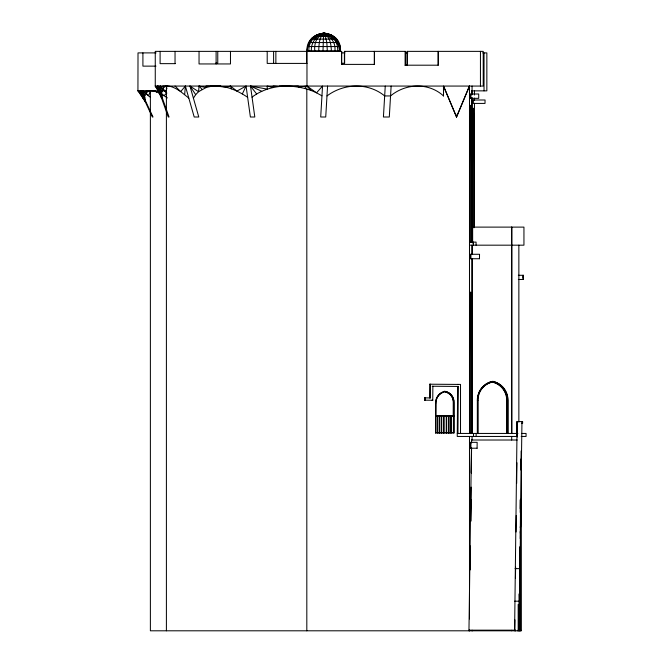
<?xml version="1.0" encoding="UTF-8"?>
<svg xmlns="http://www.w3.org/2000/svg" width="664" height="664" viewBox="0 0 664 664"><rect width="100%" height="100%" fill="white"/><g stroke="black" fill="none" stroke-linecap="round" stroke-linejoin="round"><path stroke-width="1" d="M519.779 559.379L520.028 547.02M520.036 527.083L520.617 527.083L520.601 500.108M323.003 50.871L323.542 34.213C332.448 34.163 340.234 41.956 340.184 50.871L306.901 50.871C306.204 28.71 340.483 27.498 340.541 49.85L339.843 49.85L339.619 48.123M518.186 630.8L518.186 604.447L519.439 604.472L520.053 547.717M520.244 512.45L520.31 500M432.862 386.24L432.754 400.243L424.57 400.184L424.587 397.869L430.305 397.943L430.413 384.207L429.766 384.207L429.658 397.91L430.305 397.943M457.288 433.443L457.645 386.44L458.301 386.44L457.936 433.443M520.244 538.595L520.576 499.303L520.617 630.8M520.128 547.119L519.995 561.885A104.97 0.871 -90 0 0 519.779 630.8L520.02 550.016M470.178 569.803L470.444 546.024M470.718 521.207L471.108 487.094M471.266 472.619L471.548 447.802L471.399 473.59M470.311 569.712L470.444 557.312M470.859 521.132L471.1 499.428M518.866 630.8L519.289 593.458M519.58 567.596L519.812 547.02M520.244 508.649L520.352 499.436M521.962 421.582L519.929 570.542M453.296 416.162L453.313 401.529A10.383 10.234 -90 0 0 445.76 392.034M435.833 432.538L453.412 432.538L453.429 401.529A10.383 10.234 90 0 0 445.884 392.034L443.427 392.092A11.197 11.039 -90 0 0 435.891 401.571M514.783 630.8L514.932 619.836M515.455 578.493L515.604 567.131M516.053 531.989L516.26 515.455M516.667 483.425L516.932 462.75M521.381 450.922L521.24 470.328L520.916 460.957M468.958 630.8L471.448 448.308M471.531 442.091L471.556 440.016L517.214 440.016M514.6 630.169L517.131 421.582L522.626 421.598L522.626 423.25L521.381 423.25M519.206 594.23L519.439 604.472L519.904 568.625L515.065 568.625M521.165 466.086L521.381 459.123L520.808 459.123M162.223 97.741C161.012 93.334 161.634 85.855 167.71 86.071A49.792 15.164 52.4 0 1 180.683 91.624L188.817 98.114M318.712 50.871C319.002 45.442 318.936 39.35 322.289 34.785L323.542 34.213C328.63 34.387 333.751 36.81 336.548 41.16M520.916 464.8L520.9 461.198M327.568 86.063L325.733 117.005L320.704 117.005L322.538 86.063L316.521 92.835C305 87.125 292.002 85.623 279.295 86.063L279.295 86.519C269.509 87.714 259.898 91.109 252.038 97.151M385.253 86.063L383.418 117.005L389.303 117.005L391.137 86.063M521.381 459.123L521.082 463.696L520.999 463.264M314.753 50.871C313.001 27.324 338.25 31.025 339.478 50.871M184.667 94.595L185.38 86.063L180.683 91.624L175.039 86.063M247.631 97.309C235.703 89.208 220.498 83.041 206.056 87.573L199.042 86.063L198.561 91.698L195.664 94.67L193.407 98.164M311.391 50.871C310.42 41.209 320.214 29.706 329.991 36.03M308.86 50.871C307.996 29.589 338.748 29.357 337.685 50.871M307.324 50.871C307.1 41.093 316.944 32.079 326.68 34.785M307.258 49.85L307.83 45.542L308.511 45.542M323.766 33.764L323.899 33.2L328.099 33.764L332.008 35.433L335.37 38.08M160.074 93.699C153.152 88.785 141.225 90.146 145.632 101.16M166.996 88.021L165.676 91.922L166.838 93.167M150.504 90.86L148.603 95.79L150.155 97.135M308.245 45.542C311.433 29.664 336.192 29.54 339.296 45.542L339.976 45.542M443.577 87.05L443.502 95.94L443.469 86.063L456.533 117.005L469.39 86.063M443.967 87.001L456.533 117.005L469.489 86.063L469.489 433.443M242.352 93.931L246.062 86.063L236.915 91.101L230.474 86.063C224.025 88.519 217.261 85 210.529 86.063L206.047 86.063L206.056 87.573L198.561 91.698L189.954 86.063L198.777 117.005L194.203 117.005L185.38 86.063M310.105 41.525L311.117 40.147M310.752 41.16C319.251 27.656 336.598 36.18 334.93 50.871M325.808 34.785C319.367 32.976 312.47 37.076 309.125 42.546L337.951 42.546M166.647 92.977L164 95.807L161.642 94.545M304.635 88.42L306.967 86.063L306.967 51.369M159.551 92.993L157.99 90.86L156.488 92.155L155.26 90.86L153.318 91.209M312.636 38.08C317.367 33.183 325.385 31.606 331.245 35.433M320.214 34.877C324.995 30.859 332.332 35.142 335.029 39.798M322.555 34.785L323.542 34.213C330.39 36.014 331.037 44.969 331.394 50.871M317.683 35.018L320.239 33.764L323.899 33.2L327.045 33.764M322.654 33.764L323.899 33.2L326.854 33.764L329.601 35.433M322.546 33.582L323.899 33.2L326.173 33.764M321.509 34.785L323.542 34.213L324.787 34.785M491.792 381.543L490.314 381.941A19.082 18.791 -90 0 0 484.637 384.995M508.026 433.443L508.026 400.16A19.281 18.99 -90 0 0 495.054 381.966L492.846 381.343L490.621 381.941A19.082 18.791 -90 0 0 477.648 400.16L477.648 433.443M320.953 33.764L323.899 33.2L325.941 33.764L327.203 34.877M320.587 34.785L323.542 34.213L325.435 36.445L326.821 42.546L327.327 50.871M319.874 34.785L323.542 34.213L323.675 34.785M321.965 95.815L316.521 92.835L306.967 86.063L298.36 87.05L298.352 86.063L279.295 86.519L273.153 86.063L273.161 87.532L267.202 86.063L267.285 89.134L250.494 86.063L254.81 117.005L250.386 117.005L246.062 86.063M319.6 33.764L328.207 33.764M319.235 34.785L327.842 34.785M315.583 35.433L317.832 35.433L320.762 33.764L323.899 33.2L324.887 33.764M327.833 35.433L332.224 35.433M315.217 36.445L331.859 36.445M312.138 38.08L313.524 38.08L316.562 35.433L320.106 33.764L323.899 33.2L324.04 33.764M333.909 38.08L335.669 38.08M311.773 39.093L335.303 39.093M337.702 41.525L338.316 41.525M307.465 46.555L339.611 46.555M156.082 52.896L138.012 52.896L137.938 90.752M341.578 52.896L344.898 52.896M405.505 52.896L407.812 52.896M482.778 52.896L486.853 52.896L486.853 90.86L471.747 90.86M215.692 63.121L217.767 63.121L217.767 51.369M341.396 63.279L344.633 63.279L344.633 51.369M306.967 63.412L267.202 63.412L267.202 51.369M175.213 63.644L160.107 63.644L160.107 51.369M405.032 65.329L407.322 65.329L407.322 51.369M155.982 66.134L142.909 66.134L142.909 52.896M341.719 64.391L341.719 51.369L155.26 51.369L155.26 86.063L483.226 86.063L483.226 51.369L407.098 51.369L407.098 65.329M157.99 90.86L138.012 90.86L145.292 101.866M161.867 90.86L165.734 90.86M470.685 94.006L478.719 94.006L478.719 98.338L470.685 98.338L470.685 94.006L470.743 98.338M473.349 99.998L485.06 99.998L485.01 103.418L473.349 103.418L473.382 99.998M469.489 242.111L476.071 242.111L476.071 245.174M469.489 245.174L523.946 245.174L523.946 227.113L471.863 227.113L471.863 98.089M479.532 258.736L470.685 258.736L470.685 254.279L479.532 254.279L479.466 258.736M518.352 275.294L523.298 275.294L523.298 279.469L518.352 279.469M523.24 277.842L523.24 275.294M492.846 381.343L494.746 381.958A19.281 18.99 -90 0 1 507.719 400.16L507.719 433.443M485.276 385.12A18.409 18.127 -90 0 1 492.207 382.049L492.53 382.049A18.609 18.326 -90 0 1 507.047 400.176L507.047 433.443M457.662 384.423L460.517 384.423L460.517 433.443M444.797 391.312A11.653 11.487 -90 0 0 435.609 402.865L435.501 415.556L454.176 415.954L435.501 415.954L435.501 433.003L453.977 433.003L453.977 402.865A10.84 10.69 90 0 0 444.797 391.312L444.689 391.312A10.84 10.69 -90 0 1 453.869 402.865L453.869 433.003M424.57 400.184L425.226 400.184L425.242 397.902L424.587 397.869M432.098 400.243L432.754 400.243M477.457 398.002A19.082 18.791 -90 0 0 477.341 400.16L478.014 400.176A18.409 18.127 -90 0 1 492.53 382.049M492.207 382.049A18.609 18.326 -90 0 1 506.723 400.176L507.047 400.176M435.833 402.874L435.957 402.874A11.197 11.039 -90 0 1 443.552 392.092M517.879 433.443L457.255 433.443L457.255 436.455L516.741 436.455M521.522 433.443L526.062 433.443L526.062 436.455L521.182 436.455M477.15 448.217L470.685 448.217L470.685 442.332L477.15 442.332L477.092 448.217M514.6 601.194L519.439 601.194M468.958 630.169L514.799 630.169M210.529 86.063L215.194 86.071M429.766 384.207L458.318 384.423M432.206 386.24L458.301 386.44M167.419 86.104L162.738 86.063L163.751 87.374L160.107 86.063L161.875 91.358L158.09 86.063L169.046 117.005L168.258 117.005L157.293 86.063L158.43 91.59L161.609 98.247M150.139 90.918L145.947 90.86L146.686 92.005L142.909 90.86L144.993 95.508L140.834 90.86L153.002 117.005L152.338 117.005L140.17 90.86L141.631 95.915L140.594 93.74L138.012 90.86L139.407 91.732M215.393 86.054L220.506 86.063M261.757 91.292L250.494 86.063L256.653 93.981M167.369 97.923L161.742 93.956M157.858 89.98L158.43 91.59L155.26 86.063L156.579 86.976M145.922 93.649L148.603 95.79L145.765 92.977M163.128 89.432L165.676 91.922L162.647 88.262M142.909 90.86L145.557 93.475M199.042 86.063L202.047 89.325M306.967 86.063L310.719 90.354M160.107 86.063L162.539 89.051M335.884 38.769L337.943 41.525L339.238 44.737M155.26 86.063L157.575 89.175M189.954 86.063L195.664 94.67M140.834 90.86L145.018 98.081M158.09 86.063L161.767 94.271M337.578 42.546L339.196 46.555M140.17 90.86L143.208 98.637M230.474 86.063L231.404 88.86M157.293 86.063L159.783 94.637M339.678 46.405L339.893 48.123M520.252 531.557L520.335 533.341M519.779 550.016L520.02 559.379M517.131 421.582L517.239 436.945M520.061 547.792L520.07 552.971M523.066 275.294L523.066 279.469M521.24 450.823L521.24 630.8L150.379 630.8L150.379 90.478M520.916 630.8L520.916 630.319L519.306 630.319L519.306 630.8M518.858 245.174L518.858 422.063M518.974 621.388L518.974 630.8M517.414 630.319L517.414 630.8M517.131 421.598L517.131 436.704M515.33 630.169L515.33 630.8M515.148 630.169L515.148 630.8M511.836 227.113L511.786 433.443M511.645 227.113L511.695 433.443M511.695 436.455L511.695 440.016M511.695 630.319L511.695 630.8M506.723 400.176L506.723 433.443M484.023 52.896L484.023 90.86M480.445 51.369L480.445 86.063M478.014 400.176L478.014 433.443M477.341 400.16L477.341 433.443M476.138 433.443L476.138 436.455M474.461 90.86L474.461 95.002M474.461 98.114L474.461 100.189M474.461 103.293L474.461 227.611M473.922 227.735L473.922 168.183A75.007 0.681 90 0 0 473.382 108.199A69.172 0.631 90 0 0 472.834 168.183L472.834 227.735M473.498 242.111L473.498 245.174M473.515 433.443L473.515 436.455M472.644 227.113L472.644 243.165M472.162 245.174L472.162 254.486M472.162 258.62L472.162 433.443M472.145 630.319L472.145 630.8M472.062 86.063L472.062 94.363M472.062 97.475L472.062 242.111M472.062 245.174L472.062 254.486M472.062 258.62L472.062 433.443M472.062 436.455L472.062 440.016M472.062 630.319L472.062 630.8M471.863 90.86L471.863 94.993M471.556 440.016L471.556 442.913M471.257 242.111L471.257 169.32A71.073 0.647 90 0 0 470.718 105.285A80.543 0.73 -90 0 0 470.187 169.32L470.187 242.111M471.249 433.443L471.249 361.125A79.68 0.722 -90 0 0 470.718 291.994A86.752 0.788 -90 0 0 470.187 361.125L470.187 433.443M470.743 254.279L470.743 258.736M470.743 442.332L470.743 448.217M469.722 630.319L469.722 630.8M469.489 436.455L469.489 618.931M469.489 630.169L469.489 630.8M456.533 114.947L456.533 117.005M451.188 415.954L451.188 432.969M450.806 415.954L450.806 432.969M449.022 415.954L449.022 433.028M448.598 415.954L448.598 433.028M446.673 415.954L446.673 433.011M446.249 415.954L446.249 433.011M444.05 415.954L444.05 433.011M443.627 415.954L443.627 433.011M441.709 415.954L441.709 433.011M441.245 415.954L441.245 433.011M439.568 415.954L439.568 433.028M439.153 415.954L439.153 433.028M438.34 51.369L438.34 65.197L405.198 65.197L405.198 51.369M438.115 51.369L438.115 65.197M437.518 415.954L437.518 433.011M435.957 402.874L435.957 432.538M435.609 402.865L435.609 433.003M405.413 65.197L405.413 51.369L344.408 51.369L344.408 63.279M374.504 51.369L374.504 64.391L341.503 64.391L341.503 51.369M374.288 51.369L374.288 64.391M306.818 88.893L306.818 630.8M306.643 51.369L306.643 63.412M275.867 51.369L275.867 63.088M273.601 51.369L273.601 63.412M230.474 51.369L230.474 63.951L199.042 63.951L199.042 51.369M216.107 51.369L216.107 63.951M175.039 51.369L175.039 63.644M166.398 85.78L166.398 630.8M326.978 95.94A46.04 42.753 -25 0 1 384.663 95.94L390.548 95.94A39.624 36.794 -25 0 1 443.502 95.94M477.798 398.076A18.409 18.127 -90 0 1 478.146 395.993M478.312 395.312A18.409 18.127 -90 0 1 479.524 392.026M480.537 390.183A18.409 18.127 -90 0 1 481.325 389.029M481.749 388.473A18.409 18.127 -90 0 1 484.72 385.535M477.814 395.844A19.082 18.791 -90 0 1 478.188 394.433M478.412 393.744A19.082 18.791 -90 0 1 484.073 385.452"/></g></svg>
